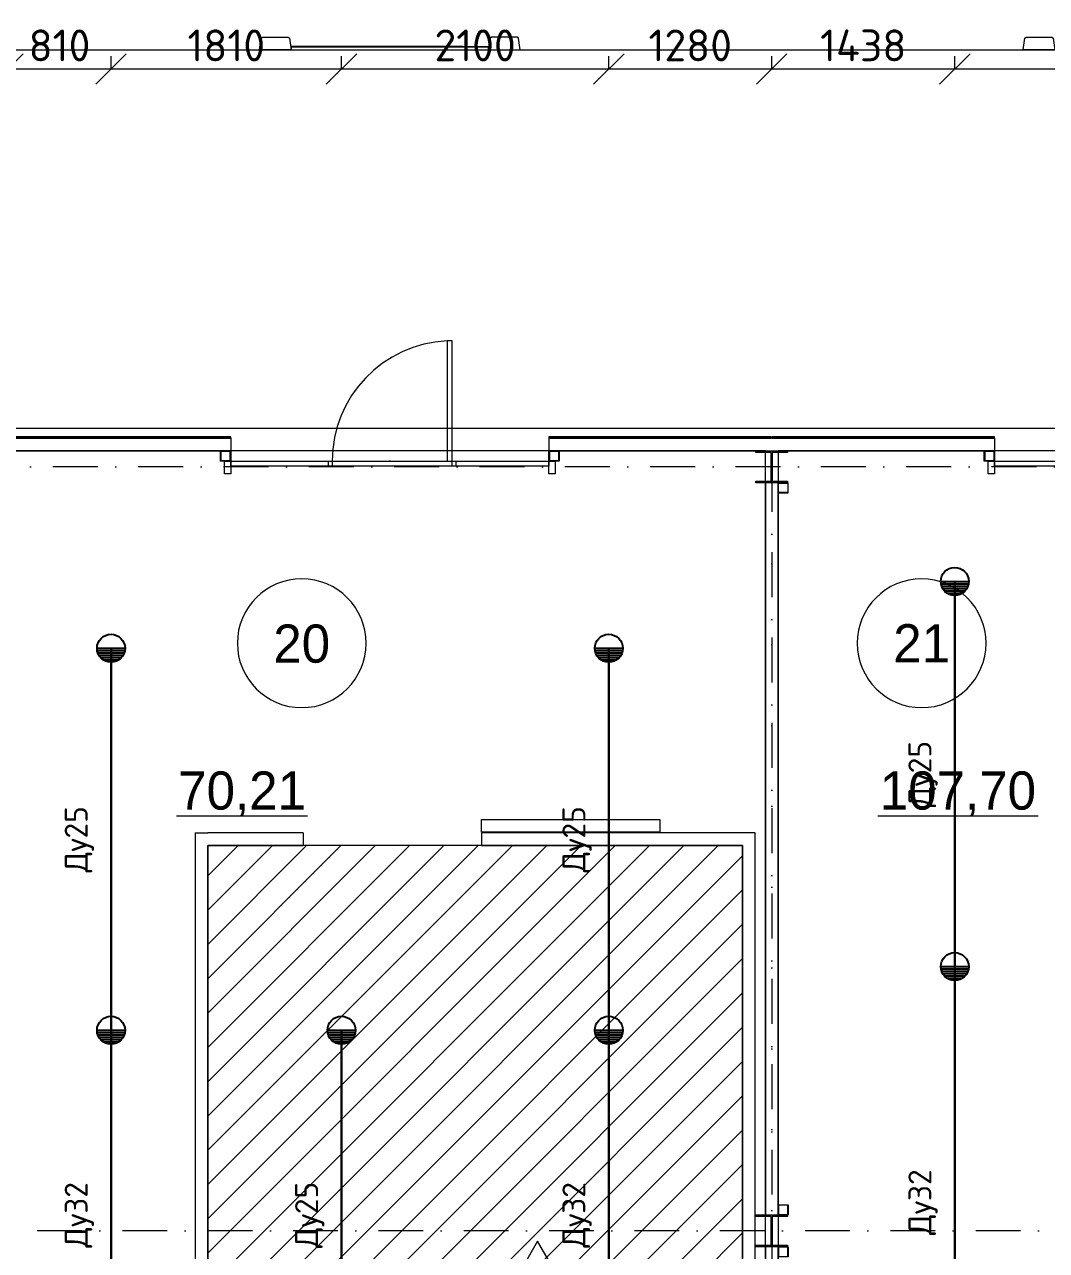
# Model space of a CAD drawing. Header units: millimetres. Extents: x 0 to 2118900, y -20000 to 84100.
# Drawn here: x 490130 to 498159, y 57845 to 67474 of the extents above; entities that cross this region are included whole.
import ezdxf
from ezdxf.enums import TextEntityAlignment as Align

# ---------------------------------------------------------------- set-up
doc = ezdxf.new("R2010")
doc.units = ezdxf.units.MM
for name, pattern in [('Dot & Dashed', [670.277762, 352.777767, -176.388884, 0, -141.111112]), ('Крупный пунктир', [634.99999, 0, -634.99999]), ('Штриховая', [300, 200, -100])]:
    doc.linetypes.add(name, pattern=pattern)
for name, color, linetype, lineweight in [('АР_подоснова', 8, 'Continuous', 13), ('ПТ_В21_расп', 1, 'Continuous', 30), ('ПТ_оросители', 7, 'Continuous', 25), ('ПТ_размеры', 7, 'Continuous', 13), ('ПТ_текст', 7, 'Continuous', 18), ('ПТ_штриховка', 8, 'Continuous', 9)]:
    doc.layers.add(name, color=color, linetype=linetype, lineweight=lineweight)
doc.styles.add('АР_текст_1', font='arial.ttf')
doc.styles.add('ПТ', font='isocpeur.ttf')
doc.dimstyles.new('ПТ100', dxfattribs={"dimscale": 100, "dimtxt": 2.5, "dimasz": 1.2, "dimexe": 1, "dimexo": 0, "dimgap": 0.6, "dimtad": 1, "dimdec": 0, "dimtxsty": 'ПТ', "dimtsz": 1.2, "dimcen": 2.5, "dimclrd": 7, "dimclre": 7, "dimclrt": 7, "dimazin": 3, "dimtfac": 1, "dimtmove": 0, "dimatfit": 3, "dimlwd": 13, "dimlwe": 13, "dimarcsym": 0})

# ---------------------------------------------------------------- blocks, each defined once
blk = doc.blocks.new('Разгрузочный тамбур_21_15', base_point=(89422.2, 38769.6))
at = {"color": 0, "linetype": 'Continuous', "lineweight": -2}
blk.add_line((88833.7, 37258.3), (90092.1, 37258.3), dxfattribs=at)
for start, end in [(0, 180), (180, 0)]:
    blk.add_arc((89177.8, 38614.3), 505.7, start, end, dxfattribs=at)
at = {"color": 0, "lineweight": -2, "style": 'АР_текст_1'}
for tag, p in [('ROOM_NUMBER', (89177.8, 38614.3)), ('ROOM_AREA', (89462.9, 37457.8))]:
    blk.add_attdef(tag, text='', height=300, dxfattribs=at).set_placement(p, align=Align.MIDDLE_CENTER)
blk = doc.blocks.new('Разгрузочный тамбур_20_16', base_point=(83624.8, 38769.6))
at = {"color": 0, "linetype": 'Continuous', "lineweight": -2}
blk.add_line((83324.9, 37258.3), (84354.4, 37258.3), dxfattribs=at)
for start, end in [(0, 180), (180, 0)]:
    blk.add_arc((84307.9, 38614.3), 505.7, start, end, dxfattribs=at)
at = {"color": 0, "lineweight": -2, "style": 'АР_текст_1'}
for tag, p in [('ROOM_NUMBER', (84307.9, 38611.8)), ('ROOM_AREA', (83839.6, 37457.8))]:
    blk.add_attdef(tag, text='', height=300, dxfattribs=at).set_placement(p, align=Align.MIDDLE_CENTER)
blk = doc.blocks.new('Колонна SHS ГК 270')
at = {"color": 0, "linetype": 'Continuous', "lineweight": -2}
for p, q in [((40, 40), (-40, 40)), ((-40, 40), (-40, -40)), ((-36.4, -36.4), (-36.4, 36.4)), ((-36.4, 36.4), (36.4, 36.4)), ((36.4, 36.4), (36.4, -36.4)), ((40, -40), (40, 40)), ((-40, -40), (40, -40)), ((36.4, -36.4), (-36.4, -36.4))]:
    blk.add_line(p, q, dxfattribs=at)
blk = doc.blocks.new('Труба Квадратного Сечения ГК SHS 27')
at = {"color": 0, "linetype": 'Continuous', "lineweight": -2}
for p, q in [((1250, 40), (0, 40)), ((0, 40), (0, 0)), ((0, 0), (0, -40)), ((2500, 40), (1250, 40)), ((2500, 0), (2500, 40)), ((2500, -40), (2500, 0)), ((0, -40), (1250, -40)), ((1250, -40), (2500, -40))]:
    blk.add_line(p, q, dxfattribs=at)
blk = doc.blocks.new('Морозильная камера №3_№3_100', base_point=(85104.9, 33075))
at = {"color": 0, "linetype": 'Continuous', "lineweight": -2}
for p, q in [((86160.6, 33918.9), (85582.1, 32916.7)), ((86739.2, 32916.7), (86160.6, 33918.9)), ((85582.1, 32916.7), (86739.2, 32916.7)), ((86582.7, 28498.1), (87612.3, 28498.1))]:
    blk.add_line(p, q, dxfattribs=at)
at = {"color": 0, "linetype": 'Штриховая', "lineweight": -2, "flags": 128}
blk.add_lwpolyline([(83570, 28325), (87770.1, 28325), (87770.1, 37025), (83570, 37025)], close=True, dxfattribs=at)
at = {"color": 0, "linetype": 'Continuous', "lineweight": -2}
for start, end in [(0, 180), (180, 0)]:
    blk.add_arc((84921.3, 32708), 505.7, start, end, dxfattribs=at)
at = {"color": 0, "lineweight": -2, "style": 'АР_текст_1'}
for tag, p in [('DUMMY_112', (86160.6, 33250.8)), ('ROOM_NUMBER', (84921.3, 32705.4)), ('ROOM_AREA', (87097.5, 28697.6))]:
    blk.add_attdef(tag, text='', height=300, dxfattribs=at).set_placement(p, align=Align.MIDDLE_CENTER)
blk = doc.blocks.new('Перекрытие_1100', base_point=(-300, -300))
at = {"color": 0, "linetype": 'Continuous', "lineweight": -2, "flags": 128}
blk.add_lwpolyline([(-300, -300), (98300.8, -300), (98300.8, 40300.8), (-300, 40300.8)], close=True, dxfattribs=at)
blk = doc.blocks.new('Перекрытие_440', base_point=(86025, 43275))
at = {"color": 0, "linetype": 'Continuous', "lineweight": -2, "flags": 128}
blk.add_lwpolyline([(86025, 43275), (86011.3, 43366.5), (86001.4, 43375), (85798.6, 43375), (85788.7, 43366.5), (85775.1, 43275)], close=True, dxfattribs=at)
blk = doc.blocks.new('Перекрытие_450', base_point=(83975, 43275))
at = {"color": 0, "linetype": 'Continuous', "lineweight": -2, "flags": 128}
blk.add_lwpolyline([(83975, 43275), (83988.7, 43366.5), (83998.6, 43375), (84201.4, 43375), (84211.3, 43366.5), (84224.9, 43275)], close=True, dxfattribs=at)
blk = doc.blocks.new('Перекрытие_570', base_point=(89975, 43275))
at = {"color": 0, "linetype": 'Continuous', "lineweight": -2, "flags": 128}
blk.add_lwpolyline([(89975, 43275), (89988.7, 43366.5), (89998.6, 43375), (90201.4, 43375), (90211.3, 43366.5), (90224.9, 43275)], close=True, dxfattribs=at)
blk = doc.blocks.new('Перекрытие_580', base_point=(3875, 43275))
at = {"color": 0, "linetype": 'Continuous', "lineweight": -2, "flags": 128}
blk.add_lwpolyline([(3875, 43275), (94125, 43275), (94125, 40300.8), (3875, 40300.8)], close=True, dxfattribs=at)
blk = doc.blocks.new('Стена_119', base_point=(83470, 37125))
at = {"color": 0, "linetype": 'Continuous', "lineweight": -2}
for p, q in [((83470, 28235), (83470, 28225)), ((83470, 28225), (83570, 28225)), ((83570, 28225), (83570, 28235))]:
    blk.add_line(p, q, dxfattribs=at)
at = {"color": 0, "linetype": 'Continuous', "lineweight": -2, "flags": 128}
for points in [[(83470, 37125), (83570, 37125)], [(83470, 37125), (83470, 28235)], [(83570, 28235), (83570, 37025)], [(83570, 28235), (83470, 28235)]]:
    blk.add_lwpolyline(points, dxfattribs=at)
blk = doc.blocks.new('Стена_1200', base_point=(87870.1, 28225))
at = {"color": 0, "linetype": 'Continuous', "lineweight": -2}
for p, q in [((87770.1, 28235), (87770.1, 28225)), ((87770.1, 28225), (87870.1, 28225)), ((87870.1, 28225), (87870.1, 28235))]:
    blk.add_line(p, q, dxfattribs=at)
at = {"color": 0, "linetype": 'Continuous', "lineweight": -2, "flags": 128}
for points in [[(87870.1, 37125), (87770.1, 37125)], [(87870.1, 28235), (87870.1, 37125)], [(87770.1, 37025), (87770.1, 28235)], [(87770.1, 28235), (87870.1, 28235)]]:
    blk.add_lwpolyline(points, dxfattribs=at)
blk = doc.blocks.new('Стена_121', base_point=(88000, 39875))
at = {"color": 0, "linetype": 'Continuous', "lineweight": -2, "flags": 128}
for points in [[(87950, 39875), (87950, 34125)], [(88050, 39875), (87950, 39875)], [(88050, 34125), (88050, 39875)], [(87950, 34125), (88050, 34125)]]:
    blk.add_lwpolyline(points, dxfattribs=at)
blk = doc.blocks.new('Стена_212', base_point=(89750, 40225))
at = {"color": 0, "linetype": 'Continuous', "lineweight": -2, "flags": 128}
for points in [[(89750, 40235), (88002.5, 40235)], [(88002.5, 40235), (88002.5, 40225)], [(88002.5, 40225), (89750, 40225)], [(89750, 40225), (89750, 40235)]]:
    blk.add_lwpolyline(points, dxfattribs=at)
blk = doc.blocks.new('Стена_214', base_point=(83750, 40225))
at = {"color": 0, "linetype": 'Continuous', "lineweight": -2, "flags": 128}
for points in [[(83750, 40235), (82002.5, 40235)], [(82002.5, 40235), (82002.5, 40225)], [(82002.5, 40225), (83750, 40225)], [(83750, 40225), (83750, 40235)]]:
    blk.add_lwpolyline(points, dxfattribs=at)
blk = doc.blocks.new('Стена_215', base_point=(86250, 40225))
at = {"color": 0, "linetype": 'Continuous', "lineweight": -2, "flags": 128}
for points in [[(87997.5, 40235), (86250, 40235)], [(86250, 40235), (86250, 40225)], [(86250, 40225), (87997.5, 40225)], [(87997.5, 40225), (87997.5, 40235)]]:
    blk.add_lwpolyline(points, dxfattribs=at)
blk = doc.blocks.new('Наружная Раздвижная Дверь 27')
at = {"color": 0, "linetype": 'Continuous', "lineweight": -2}
for p, q in [((700, 105), (2100, 105)), ((700, 5), (700, 105)), ((2100, 105), (2100, 5)), ((-700, 0), (-700, -100)), ((2100, 5), (700, 5)), ((700, 0), (700, -100))]:
    blk.add_line(p, q, dxfattribs=at)
blk = doc.blocks.new('Стена_273', base_point=(87870.1, 37125))
at = {"color": 0, "linetype": 'Continuous', "lineweight": -2}
for p, q in [((84320.1, 37125), (84320.1, 37025)), ((85720.1, 37125), (85720.1, 37025))]:
    blk.add_line(p, q, dxfattribs=at)
at = {"color": 0, "linetype": 'Continuous', "lineweight": -2, "flags": 128}
for points in [[(84320.1, 37125), (83570, 37125)], [(87770.1, 37125), (85720.1, 37125)], [(83570, 37025), (84320.1, 37025)], [(85720.1, 37025), (87770.1, 37025)]]:
    blk.add_lwpolyline(points, dxfattribs=at)
at = {"color": 0, "linetype": 'Continuous', "lineweight": -2, "zscale": 1000}
blk.add_blockref('Наружная Раздвижная Дверь 27', (85020.1, 37125), dxfattribs=at)
blk = doc.blocks.new('Стена_360', base_point=(89750, 40225))
at = {"color": 0, "linetype": 'Continuous', "lineweight": -2, "flags": 128}
for points in [[(89750, 40235), (88002.5, 40235)], [(88002.5, 40235), (88002.5, 40225)], [(88002.5, 40225), (89750, 40225)], [(89750, 40225), (89750, 40235)]]:
    blk.add_lwpolyline(points, dxfattribs=at)
blk = doc.blocks.new('Стена_361', base_point=(83750, 40225))
at = {"color": 0, "linetype": 'Continuous', "lineweight": -2, "flags": 128}
for points in [[(83750, 40235), (82002.5, 40235)], [(82002.5, 40235), (82002.5, 40225)], [(82002.5, 40225), (83750, 40225)], [(83750, 40225), (83750, 40235)]]:
    blk.add_lwpolyline(points, dxfattribs=at)
blk = doc.blocks.new('Стена_362', base_point=(86250, 40225))
at = {"color": 0, "linetype": 'Continuous', "lineweight": -2, "flags": 128}
for points in [[(87997.5, 40235), (86250, 40235)], [(86250, 40235), (86250, 40225)], [(86250, 40225), (87997.5, 40225)], [(87997.5, 40225), (87997.5, 40235)]]:
    blk.add_lwpolyline(points, dxfattribs=at)
blk = doc.blocks.new('Стена_368', base_point=(88000, 33875))
at = {"color": 0, "linetype": 'Continuous', "lineweight": -2, "flags": 128}
for points in [[(87950, 33875), (87950, 28225)], [(88050, 33875), (87950, 33875)], [(88050, 28225), (88050, 33875)]]:
    blk.add_lwpolyline(points, dxfattribs=at)
blk = doc.blocks.new('Морф_232')
at = {"color": 0, "linetype": 'Continuous', "lineweight": -2, "flags": 128}
for points in [[(85575.1, 43300.6), (85775.1, 43300.6)], [(85575.1, 43300.6), (85575.1, 43299.1)], [(85575.1, 43299.1), (85775.1, 43299.1)], [(85775.1, 43300.6), (85775.1, 43299.1)]]:
    blk.add_lwpolyline(points, dxfattribs=at)
blk = doc.blocks.new('Морф_233')
at = {"color": 0, "linetype": 'Continuous', "lineweight": -2, "flags": 128}
for points in [[(85575.1, 43300.6), (85375.1, 43300.6)], [(85375.1, 43300.6), (85375.1, 43299.1)], [(85375.1, 43299.1), (85575.1, 43299.1)], [(85575.1, 43300.6), (85775.1, 43300.6)], [(85575.1, 43299.1), (85575.1, 43300.6)], [(85775.1, 43299.1), (85575.1, 43299.1)], [(85775.1, 43300.6), (85775.1, 43299.1)]]:
    blk.add_lwpolyline(points, dxfattribs=at)
blk = doc.blocks.new('Морф_234')
at = {"color": 0, "linetype": 'Continuous', "lineweight": -2, "flags": 128}
for points in [[(85375.1, 43300.6), (85175.1, 43300.6)], [(85175.1, 43300.6), (85175.1, 43299.1)], [(85175.1, 43299.1), (85375.1, 43299.1)], [(85375.1, 43300.6), (85675.1, 43300.6)], [(85375.1, 43299.1), (85375.1, 43300.6)], [(85675.1, 43299.1), (85375.1, 43299.1)], [(85675.1, 43300.6), (85675.1, 43299.1)]]:
    blk.add_lwpolyline(points, dxfattribs=at)
blk = doc.blocks.new('Морф_235')
at = {"color": 0, "linetype": 'Continuous', "lineweight": -2, "flags": 128}
for points in [[(85375.1, 43300.6), (85175.1, 43300.6)], [(85175.1, 43300.6), (85175.1, 43299.1)], [(85175.1, 43299.1), (85375.1, 43299.1)], [(85375.1, 43300.6), (85675.1, 43300.6)], [(85375.1, 43299.1), (85375.1, 43300.6)], [(85675.1, 43299.1), (85375.1, 43299.1)], [(85675.1, 43300.6), (85675.1, 43299.1)]]:
    blk.add_lwpolyline(points, dxfattribs=at)
blk = doc.blocks.new('Морф_236')
at = {"color": 0, "linetype": 'Continuous', "lineweight": -2, "flags": 128}
for points in [[(85175.1, 43300.6), (84975.1, 43300.6)], [(84975.1, 43300.6), (84975.1, 43299.1)], [(84975.1, 43299.1), (85175.1, 43299.1)], [(85175.1, 43300.6), (85475.1, 43300.6)], [(85175.1, 43299.1), (85175.1, 43300.6)], [(85475.1, 43299.1), (85175.1, 43299.1)], [(85475.1, 43300.6), (85475.1, 43299.1)]]:
    blk.add_lwpolyline(points, dxfattribs=at)
blk = doc.blocks.new('Морф_237')
at = {"color": 0, "linetype": 'Continuous', "lineweight": -2, "flags": 128}
for points in [[(84975.1, 43300.6), (84775.1, 43300.6)], [(84775.1, 43300.6), (84775.1, 43299.1)], [(84775.1, 43299.1), (84975.1, 43299.1)], [(84975.1, 43300.6), (85275.1, 43300.6)], [(84975.1, 43299.1), (84975.1, 43300.6)], [(85275.1, 43299.1), (84975.1, 43299.1)], [(85275.1, 43300.6), (85275.1, 43299.1)]]:
    blk.add_lwpolyline(points, dxfattribs=at)
blk = doc.blocks.new('Морф_238')
at = {"color": 0, "linetype": 'Continuous', "lineweight": -2, "flags": 128}
for points in [[(84775.1, 43300.6), (84575.1, 43300.6)], [(84575.1, 43300.6), (84575.1, 43299.1)], [(84575.1, 43299.1), (84775.1, 43299.1)], [(84775.1, 43300.6), (85075.1, 43300.6)], [(84775.1, 43299.1), (84775.1, 43300.6)], [(85075.1, 43299.1), (84775.1, 43299.1)], [(85075.1, 43300.6), (85075.1, 43299.1)]]:
    blk.add_lwpolyline(points, dxfattribs=at)
blk = doc.blocks.new('Морф_239')
at = {"color": 0, "linetype": 'Continuous', "lineweight": -2, "flags": 128}
for points in [[(84575.1, 43300.6), (84375.1, 43300.6)], [(84375.1, 43300.6), (84375.1, 43299.1)], [(84375.1, 43299.1), (84575.1, 43299.1)], [(84575.1, 43300.6), (84875.1, 43300.6)], [(84575.1, 43299.1), (84575.1, 43300.6)], [(84875.1, 43299.1), (84575.1, 43299.1)], [(84875.1, 43300.6), (84875.1, 43299.1)]]:
    blk.add_lwpolyline(points, dxfattribs=at)
blk = doc.blocks.new('Морф_240')
at = {"color": 0, "linetype": 'Continuous', "lineweight": -2, "flags": 128}
for points in [[(84375.1, 43300.6), (84224.9, 43300.6)], [(84224.9, 43299.1), (84224.9, 43300.6)], [(84224.9, 43299.1), (84375.1, 43299.1)], [(84375.1, 43300.6), (84675.1, 43300.6)], [(84375.1, 43299.1), (84375.1, 43300.6)], [(84675.1, 43299.1), (84375.1, 43299.1)], [(84675.1, 43300.6), (84675.1, 43299.1)]]:
    blk.add_lwpolyline(points, dxfattribs=at)
blk = doc.blocks.new('Морф_241')
at = {"color": 0, "linetype": 'Continuous', "lineweight": -2, "flags": 128}
for points in [[(84224.9, 43300.6), (84475.1, 43300.6)], [(84224.9, 43299.1), (84224.9, 43300.6)], [(84475.1, 43299.1), (84224.9, 43299.1)], [(84475.1, 43300.6), (84475.1, 43299.1)]]:
    blk.add_lwpolyline(points, dxfattribs=at)
blk = doc.blocks.new('Морф_242')
at = {"color": 0, "linetype": 'Continuous', "lineweight": -2, "flags": 128}
for points in [[(84224.9, 43300.6), (84275.1, 43300.6)], [(84224.9, 43299.1), (84224.9, 43300.6)], [(84275.1, 43299.1), (84224.9, 43299.1)], [(84275.1, 43300.6), (84275.1, 43299.1)]]:
    blk.add_lwpolyline(points, dxfattribs=at)
blk = doc.blocks.new('Колонна Универсальная 27')
at = {"color": 0, "linetype": 'Continuous', "lineweight": -2}
for p, q in [((125, 125), (-125, 125)), ((-125, 125), (-125, 113)), ((-125, 113), (-4, 113)), ((-4, 113), (-4, -113)), ((4, -113), (4, 113)), ((4, 113), (125, 113)), ((125, 113), (125, 125)), ((-4, -113), (-125, -113)), ((-125, -113), (-125, -125)), ((-125, -125), (125, -125)), ((125, -113), (4, -113)), ((125, -125), (125, -113))]:
    blk.add_line(p, q, dxfattribs=at)
blk = doc.blocks.new('Двутавp К 26020-83 27_4')
at = {"color": 0, "linetype": 'Крупный пунктир', "lineweight": -2}
blk.add_line((0, 0), (39750, 0), dxfattribs=at)
blk = doc.blocks.new('Перекрытие_970', base_point=(85775.1, 43299.1))
at = {"color": 0, "linetype": 'Continuous', "lineweight": -2, "flags": 128}
blk.add_lwpolyline([(85775.1, 43299.1), (84224.9, 43299.1), (84224.9, 43275), (85775.1, 43275)], close=True, dxfattribs=at)
blk = doc.blocks.new('Ворота Гаражные Раздвижные Вертикальные 27')
at = {"color": 0, "linetype": 'Continuous', "lineweight": -2}
for p, q in [((-1250, 180), (-1250, 80)), ((1250, 180), (1250, 80)), ((-1250, 0), (-1300, 0)), ((-1300, 0), (-1300, -100)), ((1250, 0), (-1250, 0)), ((-1250, 0), (-1250, -40)), ((-1250, -100), (-1250, 0)), ((1250, -40), (1250, 0)), ((1300, 0), (1250, 0)), ((1250, 0), (1250, -100)), ((1300, -100), (1300, 0)), ((-1250, -40), (1250, -40)), ((-1300, -100), (-1250, -100)), ((1250, -100), (1300, -100))]:
    blk.add_line(p, q, dxfattribs=at)
blk.add_point((0, 0), dxfattribs=at)
blk.add_point((0, 0), dxfattribs=at)
blk.add_point((0, 0), dxfattribs=at)
blk.add_point((0, 0), dxfattribs=at)
blk = doc.blocks.new('Стена_416', base_point=(-125, 40125))
at = {"color": 0, "linetype": 'Continuous', "lineweight": -2}
for p, q in [((83750, 40225), (83750, 40125)), ((86250, 40225), (86250, 40125)), ((89750, 40225), (89750, 40125))]:
    blk.add_line(p, q, dxfattribs=at)
at = {"color": 0, "linetype": 'Continuous', "lineweight": -2, "flags": 128}
for points in [[(83750, 40225), (80250, 40225)], [(89750, 40225), (86250, 40225)], [(80300, 40125), (83700, 40125)], [(86300, 40125), (89700, 40125)]]:
    blk.add_lwpolyline(points, dxfattribs=at)
at = {"color": 0, "linetype": 'Continuous', "lineweight": -2}
blk.add_point((85000, 40045), dxfattribs=at)
blk.add_point((85000, 40045), dxfattribs=at)
at = {"color": 0, "linetype": 'Continuous', "lineweight": -2, "xscale": -1, "zscale": 1000}
for p in [(85000, 40045), (91000, 40045)]:
    blk.add_blockref('Ворота Гаражные Раздвижные Вертикальные 27', p, dxfattribs=at)
blk = doc.blocks.new('Стандартный Маркер Сетки_40')
at = {"color": 0, "linetype": 'Dot & Dashed', "lineweight": -2}
for q in [(55187, 0), (0, 0)]:
    blk.add_line((0, 0), q, dxfattribs=at)
at = {"color": 0, "lineweight": -2, "style": 'АР_текст_1'}
blk.add_attdef('AC_MarkerText_1', text='', height=300, rotation=90, dxfattribs=at).set_placement((55368.5, -68.6), align=Align.TOP_CENTER)
blk = doc.blocks.new('AR_F1')
at = {"layer": 'АР_подоснова', "linetype": 'Continuous'}
for p, q in [((85490.2, 40989), (85450.2, 40989)), ((85450.2, 40989), (85450.2, 40043.4)), ((85490.2, 40043.4), (85490.2, 40989)), ((84518.2, 40045), (84546.2, 40045)), ((84518.2, 40005.3), (84518.2, 40045)), ((84546.2, 40005.3), (84518.2, 40005.3)), ((84546.2, 40045), (84546.2, 40005.3)), ((85450.2, 40043.4), (85490.2, 40043.4)), ((85490.2, 40045), (85518.2, 40045)), ((85490.2, 40005.3), (85490.2, 40045)), ((85518.2, 40005.3), (85490.2, 40005.3)), ((85518.2, 40045), (85518.2, 40005.3))]:
    blk.add_line(p, q, dxfattribs=at)
at = {"layer": 'АР_подоснова', "linetype": 'Dot & Dashed'}
for p, q in [((98125, 40000), (-4800, 40000)), ((98000, 34000), (-4800, 34000))]:
    blk.add_line(p, q, dxfattribs=at)
at = {"layer": 'АР_подоснова', "linetype": 'Continuous', "flags": 128}
for points in [[(82050, 28225), (83470, 28225), (87870.1, 28225), (87950, 28225), (87950, 40125), (82050, 40125)], [(88050, 40125), (88050, 28225), (90725, 28225), (98125, 28225), (98125, 34175.1), (98125, 38025), (92320, 38025), (92320, 40125)], [(83570, 28325), (87770.1, 28325), (87770.1, 37025), (83570, 37025)]]:
    blk.add_lwpolyline(points, close=True, dxfattribs=at)
at = {"layer": 'АР_подоснова', "linetype": 'Continuous'}
blk.add_arc((85494.8, 40041.4), 948.6, 92.69522, 179.78473, dxfattribs=at)
for name, p in [('Перекрытие_450', (83975, 43275)), ('Перекрытие_440', (86025, 43275)), ('Перекрытие_570', (89975, 43275)), ('Перекрытие_580', (3875, 43275)), ('Морф_240', (0, 0)), ('Морф_241', (0, 0)), ('Морф_242', (0, 0)), ('Перекрытие_970', (85775.1, 43299.1)), ('Морф_239', (0, 0)), ('Морф_238', (0, 0)), ('Морф_237', (0, 0)), ('Морф_236', (0, 0)), ('Морф_234', (0, 0)), ('Морф_235', (0, 0)), ('Морф_233', (0, 0)), ('Морф_232', (0, 0)), ('Перекрытие_1100', (-300, -300))]:
    blk.add_blockref(name, p, dxfattribs=at)
at = {"layer": 'АР_подоснова'}
for name, p in [('Стена_416', (-125, 40125)), ('Стена_214', (83750, 40225)), ('Стена_361', (83750, 40225)), ('Стена_215', (86250, 40225)), ('Стена_362', (86250, 40225)), ('Стена_212', (89750, 40225)), ('Стена_360', (89750, 40225)), ('Стена_121', (88000, 39875)), ('Стена_273', (87870.1, 37125)), ('Стена_119', (83470, 37125)), ('Стена_1200', (87870.1, 28225)), ('Стена_368', (88000, 33875))]:
    blk.add_blockref(name, p, dxfattribs=at)
at = {"layer": 'АР_подоснова', "linetype": 'Continuous', "xscale": -1, "zscale": 1000}
for name, p in [('Колонна SHS ГК 270', (83710, 40085)), ('Колонна SHS ГК 270', (86290, 40085)), ('Колонна Универсальная 27', (88000, 40000)), ('Колонна SHS ГК 270', (89710, 40085)), ('Колонна SHS ГК 270', (88090, 34165)), ('Колонна Универсальная 27', (88000.2, 34000)), ('Колонна SHS ГК 270', (88090, 33835))]:
    blk.add_blockref(name, p, dxfattribs=at)
at = {"layer": 'АР_подоснова', "linetype": 'Continuous', "zscale": 1000}
for p in [(83750, 40085), (89750, 40085)]:
    blk.add_blockref('Труба Квадратного Сечения ГК SHS 27', p, dxfattribs=at)
for name, p, rotation in [('Стандартный Маркер Сетки_40', (88000, 40000), 270), ('Двутавp К 26020-83 27_4', (88000, 39875), 270), ('Колонна SHS ГК 270', (88090, 39835), 180)]:
    blk.add_blockref(name, p, dxfattribs=dict(at, rotation=rotation))
at = {"layer": 'АР_подоснова', "linetype": 'Continuous'}
ref = blk.add_blockref('Разгрузочный тамбур_20_16', (83624.8, 38769.6), dxfattribs=at)
ref.add_attrib('ROOM_NUMBER', '20', dxfattribs={"layer": '0', "color": 0, "lineweight": 9, "height": 300}).set_placement((84307.9, 38611.8), align=Align.MIDDLE_CENTER)
ref.add_attrib('ROOM_AREA', '70,21', dxfattribs={"layer": '0', "color": 0, "lineweight": 9, "height": 300}).set_placement((83839.6, 37457.8), align=Align.MIDDLE_CENTER)
ref = blk.add_blockref('Разгрузочный тамбур_21_15', (89422.2, 38769.6), dxfattribs=at)
ref.add_attrib('ROOM_NUMBER', '21', dxfattribs={"layer": '0', "color": 0, "lineweight": 9, "height": 300}).set_placement((89177.8, 38614.3), align=Align.MIDDLE_CENTER)
ref.add_attrib('ROOM_AREA', '107,70', dxfattribs={"layer": '0', "color": 0, "lineweight": 9, "height": 300}).set_placement((89462.9, 37457.8), align=Align.MIDDLE_CENTER)
ref = blk.add_blockref('Морозильная камера №3_№3_100', (85104.9, 33075), dxfattribs=at)
ref.add_attrib('ROOM_NUMBER', '№3', dxfattribs={"layer": '0', "color": 0, "lineweight": 9, "height": 300}).set_placement((84921.3, 32705.4), align=Align.MIDDLE_CENTER)
ref.add_attrib('ROOM_AREA', '36,54', dxfattribs={"layer": '0', "color": 0, "lineweight": 9, "height": 300}).set_placement((87097.5, 28697.6), align=Align.MIDDLE_CENTER)
ref.add_attrib('DUMMY_112', '4', dxfattribs={"layer": '0', "color": 0, "lineweight": 9, "height": 300}).set_placement((86160.6, 33250.8), align=Align.MIDDLE_CENTER)
blk = doc.blocks.new('SPR_DN')
for p, q in [((-1.1, 0), (1.1, 0)), ((-1.085, -0.183), (1.085, -0.183)), ((-1.037, -0.367), (1.037, -0.367)), ((-0.953, -0.55), (0.953, -0.55)), ((-0.82, -0.733), (0.82, -0.733)), ((-0.608, -0.917), (0.608, -0.917))]:
    blk.add_line(p, q)
blk.add_circle((0, 0), 1.1)

msp = doc.modelspace()

# ---------------------------------------------------------------- hatches: boundary and pattern name
at = {"layer": 'ПТ_штриховка'}
h = msp.add_hatch(dxfattribs=at)
h.set_pattern_fill('ANSI31', color=8, scale=60)
h.paths.add_polyline_path([(491570, 52325), (495770, 52325), (495770, 61025), (491570, 61025)])

# ---------------------------------------------------------------- linework, layer by layer
at = {"layer": 'ПТ_В21_расп'}
for p, q in [((497438, 60075), (497438, 63100)), ((490810, 59575), (490810, 62575)), ((494720, 59575), (494720, 62575)), ((497438, 56375), (497438, 60075)), ((490810, 56675), (490810, 59575)), ((492620, 56675), (492620, 59575)), ((494720, 56675), (494720, 59575))]:
    msp.add_line(p, q, dxfattribs=at)

# ---------------------------------------------------------------- block references
at = {"layer": 'АР_подоснова'}
msp.add_blockref('AR_F1', (408000, 24000), dxfattribs=at)
at = {"layer": 'ПТ_оросители', "xscale": 100, "yscale": 100}
for p in [(497438, 63100), (490810, 62575), (494720, 62575), (497438, 60075), (490810, 59575), (492620, 59575), (494720, 59575)]:
    msp.add_blockref('SPR_DN', p, dxfattribs=at)

# ---------------------------------------------------------------- texts
at = {"layer": 'ПТ_текст', "style": 'ПТ'}
for s, p in [('Ду25', (497308, 61587.5)), ('Ду25', (490680, 61075)), ('Ду25', (494590, 61075)), ('Ду32', (497308, 58225)), ('Ду32', (490680, 58125)), ('Ду25', (492490, 58125)), ('Ду32', (494590, 58125))]:
    msp.add_text(s, height=180, rotation=90, dxfattribs=at).set_placement(p, align=Align.BOTTOM_CENTER)

# ---------------------------------------------------------------- dimensions: what is measured, and where the dimension line sits
at = {"layer": 'ПТ_размеры'}
for base, p1, p2 in [((490000, 67125), (490000, 67125), (490810, 67125)), ((490810, 67125), (490810, 67125), (492620, 67125)), ((492620, 67125), (492620, 67125), (494720, 67125)), ((494720, 67125), (494720, 67125), (496000, 67125)), ((496000, 67125), (496000, 67125), (497438, 67125)), ((497438, 67125), (497438, 67125), (500025, 67125))]:
    msp.add_linear_dim(base=base, p1=p1, p2=p2, dimstyle='ПТ100', dxfattribs=at).render()

doc.saveas('drawing.dxf')
